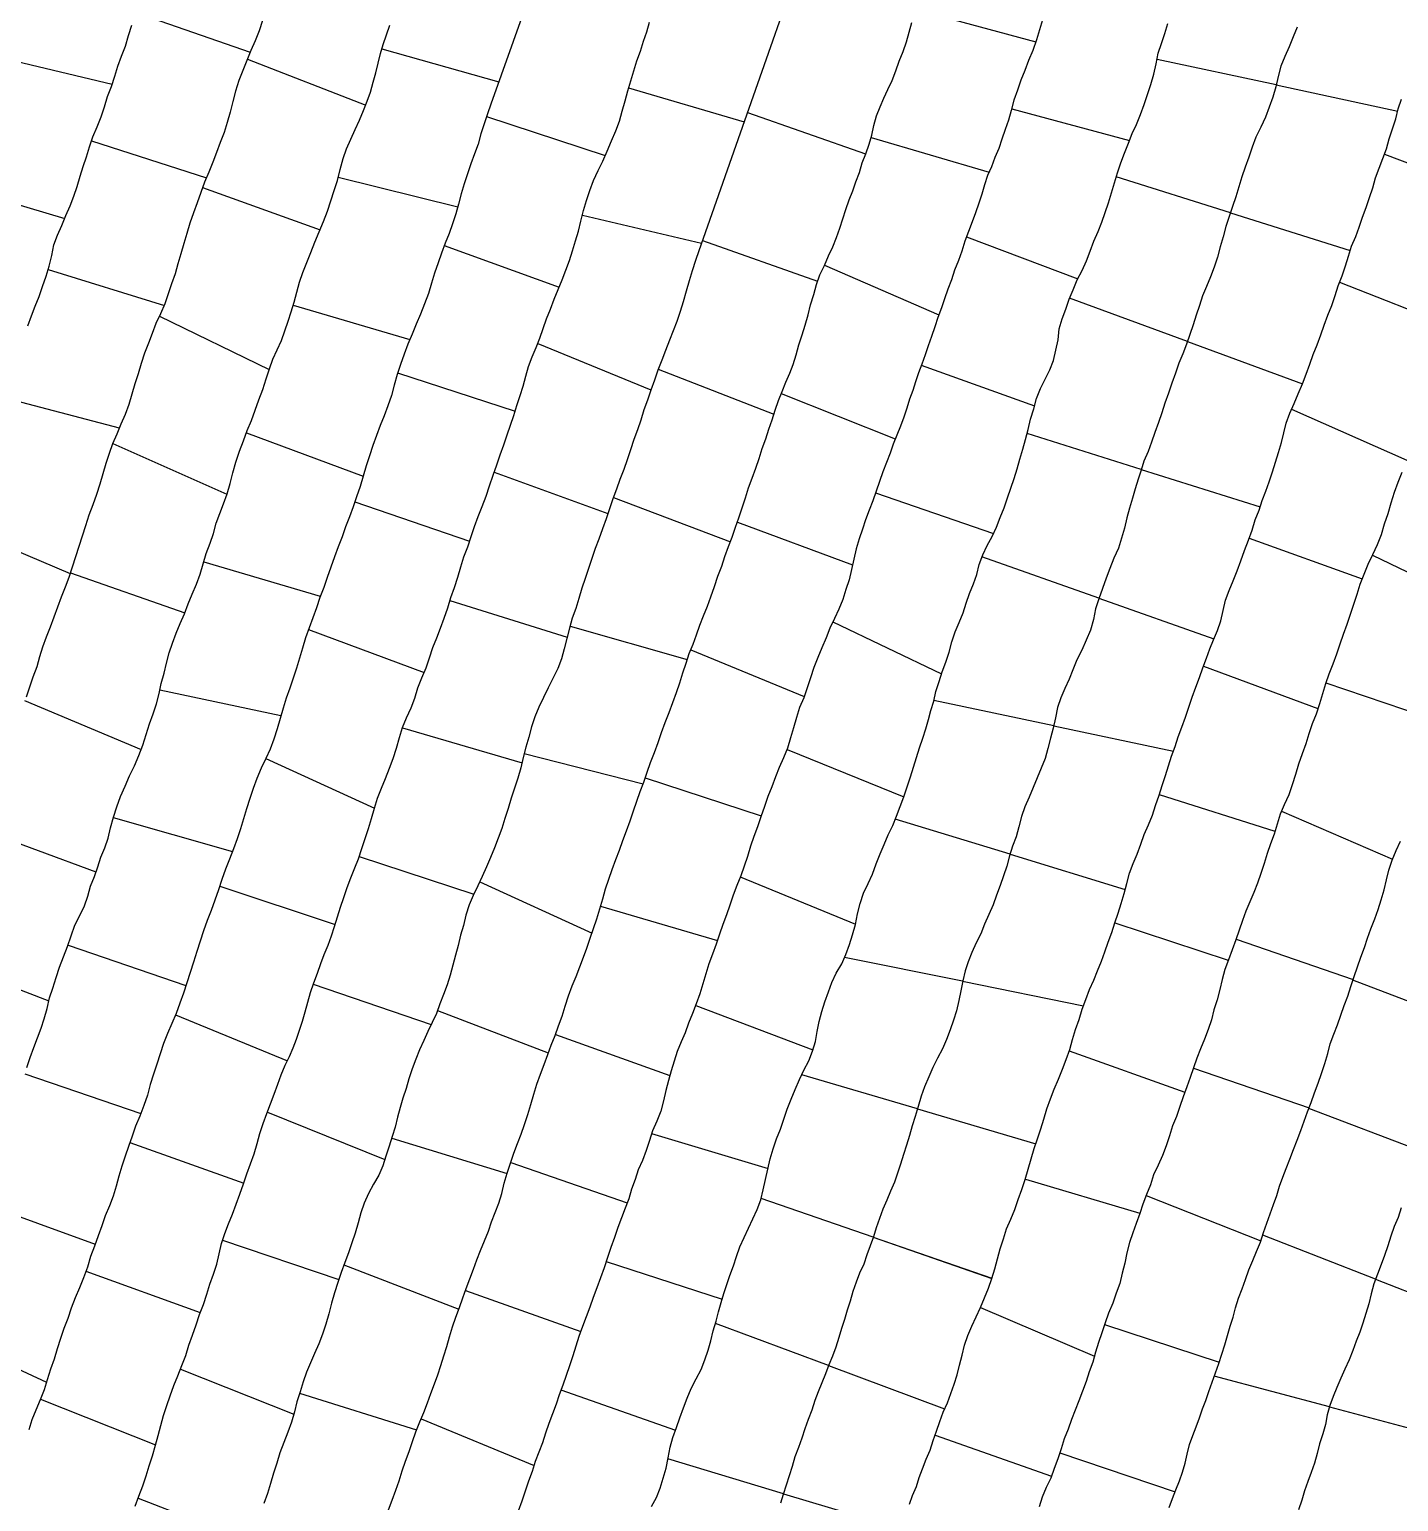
# Model space of a CAD drawing. Extents: x 703186 to 703989, y 1560402 to 1561368.
# Drawn here: x 703762.5 to 703812.8, y 1560581.8 to 1560635.9 of the extents above; entities that cross this region are included whole.
import ezdxf

# ---------------------------------------------------------------- set-up
doc = ezdxf.new("R2010")
doc.units = 0
doc.layers.add('10124_2002_REAL', color=30, linetype='Continuous')
doc.layers.add('AGROCAD PLL', color=7, linetype='Continuous')

msp = doc.modelspace()

# ---------------------------------------------------------------- linework, layer by layer
at = {"layer": '10124_2002_REAL'}
for points in [[(703805.9716, 1560681.5159), (703787.0927, 1560627.7923), (703786.9734, 1560627.4268), (703786.8523, 1560627.0486), (703786.7389, 1560626.6846), (703786.6307, 1560626.3002), (703786.5143, 1560625.9162), (703786.4005, 1560625.5605), (703786.2796, 1560625.1921), (703786.1458, 1560624.8472), (703786.0092, 1560624.4953), (703785.8662, 1560624.1194), (703785.7267, 1560623.7637), (703785.5844, 1560623.3996), (703785.4663, 1560623.0271), (703785.3268, 1560622.6589), (703785.1989, 1560622.2994), (703785.0754, 1560621.9351), (703784.9647, 1560621.561), (703784.8374, 1560621.1999), (703784.6973, 1560620.8403), (703784.5752, 1560620.4646), (703784.4571, 1560620.0996), (703784.3274, 1560619.7381), (703784.1901, 1560619.3727), (703784.065, 1560619.0162), (703783.93, 1560618.6618), (703783.8019, 1560618.2937), (703783.6794, 1560617.9289), (703783.5495, 1560617.554), (703783.4172, 1560617.186), (703783.2793, 1560616.8306), (703783.1502, 1560616.4704), (703783.0347, 1560616.1022), (703782.9095, 1560615.7354), (703782.7911, 1560615.3738), (703782.6796, 1560614.9971), (703782.5654, 1560614.633), (703782.4373, 1560614.2757), (703782.3318, 1560613.9039), (703782.2388, 1560613.5252), (703782.1347, 1560613.1476), (703782.042, 1560612.7732), (703781.9014, 1560612.4181), (703781.7244, 1560612.0602), (703781.5442, 1560611.711), (703781.3805, 1560611.361), (703781.2069, 1560611.0055), (703781.0578, 1560610.6456), (703780.9361, 1560610.2721), (703780.8359, 1560609.9022), (703780.7303, 1560609.5266), (703780.6334, 1560609.1443), (703780.5409, 1560608.7655), (703780.4388, 1560608.3886), (703780.308, 1560608.0194), (703780.1875, 1560607.6505), (703780.0754, 1560607.2762), (703779.9571, 1560606.91), (703779.8469, 1560606.5345), (703779.7143, 1560606.179), (703779.5723, 1560605.8288), (703779.431, 1560605.4724), (703779.281, 1560605.1229), (703779.1231, 1560604.7725), (703778.9625, 1560604.4212), (703778.7904, 1560604.0751), (703778.6375, 1560603.724), (703778.5244, 1560603.3525), (703778.4315, 1560602.974), (703778.319, 1560602.6064), (703778.2347, 1560602.2384), (703778.1374, 1560601.8746), (703778.0441, 1560601.5071), (703777.9464, 1560601.1432), (703777.8377, 1560600.7856), (703777.6972, 1560600.435), (703777.5665, 1560600.0832), (703777.434, 1560599.7362), (703777.2847, 1560599.3979), (703777.1245, 1560599.0674), (703776.9706, 1560598.734), (703776.8189, 1560598.3911), (703776.6769, 1560598.0498), (703776.5446, 1560597.6927), (703776.4266, 1560597.3285), (703776.3191, 1560596.9731), (703776.2047, 1560596.6132), (703776.1024, 1560596.2695), (703776.0061, 1560595.9182), (703775.9153, 1560595.5549), (703775.8083, 1560595.2038), (703775.6996, 1560594.8469), (703775.5814, 1560594.4805), (703775.4595, 1560594.13), (703775.3173, 1560593.7874), (703775.1231, 1560593.4573), (703774.9411, 1560593.107), (703774.7749, 1560592.7543), (703774.6577, 1560592.3925), (703774.5537, 1560592.0254), (703774.4471, 1560591.6559), (703774.33, 1560591.2898), (703774.206, 1560590.9266), (703774.0676, 1560590.5705), (703773.9277, 1560590.2069), (703773.808, 1560589.8345), (703773.6865, 1560589.4592), (703773.5773, 1560589.0704), (703773.4766, 1560588.6809), (703773.3635, 1560588.3054), (703773.2404, 1560587.9383), (703773.1045, 1560587.5734), (703772.9482, 1560587.2258), (703772.7989, 1560586.884), (703772.6563, 1560586.5405), (703772.5299, 1560586.1793), (703772.418, 1560585.8174), (703772.303, 1560585.4487), (703772.2144, 1560585.0728), (703772.1062, 1560584.6933), (703771.972, 1560584.3291), (703771.8262, 1560583.9506), (703771.681, 1560583.5689), (703771.5644, 1560583.1915), (703771.4372, 1560582.82), (703771.3365, 1560582.4369), (703771.2188, 1560582.0717), (703771.0812, 1560581.7059)], [(703788.2951, 1560658.0346), (703779.4417, 1560633.1882), (703779.3143, 1560632.8263), (703779.1933, 1560632.4581), (703779.0716, 1560632.0885), (703778.9672, 1560631.7128), (703778.8342, 1560631.357), (703778.702, 1560630.9858), (703778.5772, 1560630.6234), (703778.4527, 1560630.2554), (703778.3432, 1560629.8798), (703778.251, 1560629.5089), (703778.1488, 1560629.1451), (703778.0308, 1560628.7802), (703777.9021, 1560628.4202), (703777.7557, 1560628.063), (703777.626, 1560627.7058), (703777.5006, 1560627.3393), (703777.3682, 1560626.9704), (703777.2545, 1560626.6007), (703777.147, 1560626.2176), (703777.0027, 1560625.8396), (703776.8455, 1560625.4619), (703776.697, 1560625.0862), (703776.5402, 1560624.7219), (703776.3821, 1560624.3537), (703776.2458, 1560623.9803), (703776.1109, 1560623.6112), (703775.988, 1560623.2317), (703775.8867, 1560622.8417), (703775.7848, 1560622.4606), (703775.6537, 1560622.0856), (703775.5147, 1560621.7156), (703775.3699, 1560621.3619), (703775.2279, 1560620.9959), (703775.1016, 1560620.6231), (703774.98, 1560620.2511), (703774.8552, 1560619.8742), (703774.737, 1560619.4996), (703774.6281, 1560619.1135), (703774.4998, 1560618.7401), (703774.3733, 1560618.3704), (703774.2367, 1560617.9976), (703774.0941, 1560617.6375), (703773.964, 1560617.2693), (703773.8164, 1560616.899), (703773.6857, 1560616.5253), (703773.5492, 1560616.1485), (703773.4181, 1560615.7716), (703773.2889, 1560615.4), (703773.1434, 1560615.0319), (703773.0204, 1560614.6569), (703772.8932, 1560614.2858), (703772.7567, 1560613.9193), (703772.6201, 1560613.5505), (703772.5111, 1560613.1754), (703772.397, 1560612.7966), (703772.2828, 1560612.4288), (703772.1602, 1560612.0665), (703772.0413, 1560611.7003), (703771.9135, 1560611.3353), (703771.7953, 1560610.9592), (703771.6833, 1560610.5779), (703771.573, 1560610.1968), (703771.4602, 1560609.8247), (703771.3173, 1560609.4596), (703771.1571, 1560609.1078), (703770.9886, 1560608.7515), (703770.8333, 1560608.3809), (703770.6889, 1560608.0085), (703770.5713, 1560607.6339), (703770.4501, 1560607.2599), (703770.3358, 1560606.893), (703770.2281, 1560606.52), (703770.0996, 1560606.1567), (703769.9729, 1560605.7865), (703769.8214, 1560605.4143), (703769.6736, 1560605.0402), (703769.5446, 1560604.6583), (703769.4182, 1560604.2762), (703769.2786, 1560603.8982), (703769.1449, 1560603.5209), (703769.0055, 1560603.1465), (703768.8713, 1560602.7715), (703768.7459, 1560602.3956), (703768.6196, 1560602.0175), (703768.4928, 1560601.6245), (703768.3733, 1560601.2406), (703768.2518, 1560600.8599), (703768.1249, 1560600.4811), (703767.9956, 1560600.1085), (703767.8568, 1560599.736), (703767.706, 1560599.3688), (703767.5476, 1560598.9972), (703767.4, 1560598.6217), (703767.2737, 1560598.2522), (703767.1547, 1560597.8643), (703767.0242, 1560597.4992), (703766.9101, 1560597.1183), (703766.8003, 1560596.7279), (703766.6746, 1560596.3449), (703766.5251, 1560595.9591), (703766.3692, 1560595.5848), (703766.2364, 1560595.2159), (703766.1027, 1560594.8408), (703765.9817, 1560594.4804), (703765.8577, 1560594.1087), (703765.7529, 1560593.7449), (703765.6494, 1560593.3803), (703765.5384, 1560593.0119), (703765.4031, 1560592.6548), (703765.251, 1560592.2911), (703765.1203, 1560591.9248), (703764.995, 1560591.5569), (703764.8586, 1560591.1714), (703764.7122, 1560590.7873), (703764.5946, 1560590.4027), (703764.4532, 1560590.0092), (703764.3017, 1560589.6385), (703764.1459, 1560589.2659), (703764.0026, 1560588.885), (703763.8747, 1560588.51), (703763.7275, 1560588.1432), (703763.599, 1560587.7734), (703763.4853, 1560587.4002), (703763.3714, 1560587.0174), (703763.2358, 1560586.6419), (703763.116, 1560586.2596), (703763.0052, 1560585.8834), (703762.8598, 1560585.5159), (703762.6992, 1560585.1428), (703762.5528, 1560584.7872), (703762.4393, 1560584.4106)], [(703771.0314, 1560636.2564), (703770.9161, 1560635.8775), (703770.768, 1560635.5105), (703770.6021, 1560635.1505), (703770.4602, 1560634.7834), (703770.3171, 1560634.4172), (703770.1629, 1560634.0493), (703770.0499, 1560633.6612), (703769.9433, 1560633.2752), (703769.8419, 1560632.8902), (703769.7431, 1560632.5076), (703769.628, 1560632.1385), (703769.4809, 1560631.7707), (703769.3502, 1560631.4101), (703769.216, 1560631.0439), (703769.0663, 1560630.6753), (703768.9045, 1560630.3139), (703768.7684, 1560629.9381), (703768.6338, 1560629.5558), (703768.4942, 1560629.1837), (703768.3579, 1560628.8071), (703768.2479, 1560628.4274), (703768.1378, 1560628.055), (703768.0355, 1560627.6821), (703767.9274, 1560627.312), (703767.8221, 1560626.9357), (703767.6882, 1560626.5708), (703767.5614, 1560626.204), (703767.449, 1560625.8331), (703767.2899, 1560625.4718), (703767.1165, 1560625.1143), (703766.9831, 1560624.7428), (703766.8403, 1560624.3864), (703766.6989, 1560624.0195), (703766.5725, 1560623.6426), (703766.4609, 1560623.2644), (703766.3381, 1560622.8889), (703766.2328, 1560622.5114), (703766.1176, 1560622.1343), (703765.9833, 1560621.7691), (703765.8239, 1560621.4095), (703765.6812, 1560621.0454), (703765.5233, 1560620.6893), (703765.3928, 1560620.3312), (703765.2717, 1560619.9576), (703765.1652, 1560619.579), (703765.0529, 1560619.2045), (703764.9265, 1560618.8233), (703764.789, 1560618.437), (703764.6518, 1560618.0599), (703764.5294, 1560617.6714), (703764.4032, 1560617.2947), (703764.2747, 1560616.9163), (703764.1563, 1560616.5352), (703764.0383, 1560616.1527), (703763.9065, 1560615.7756), (703763.7777, 1560615.419), (703763.6281, 1560615.0479), (703763.4983, 1560614.6792), (703763.3536, 1560614.3101), (703763.2184, 1560613.9428), (703763.0768, 1560613.5799), (703762.9378, 1560613.211), (703762.832, 1560612.8527), (703762.7282, 1560612.4806), (703762.5867, 1560612.1042), (703762.4621, 1560611.7386), (703762.337, 1560611.3658)], [(703762.3652, 1560597.7405), (703762.4889, 1560598.1175), (703762.6195, 1560598.4776), (703762.7619, 1560598.8325), (703762.8915, 1560599.1926), (703763.0044, 1560599.5385), (703763.1158, 1560599.9164), (703763.205, 1560600.3057), (703763.3274, 1560600.6688), (703763.4423, 1560601.0529), (703763.5706, 1560601.4296), (703763.7121, 1560601.8176), (703763.8664, 1560602.1993), (703763.9994, 1560602.5873), (703764.1326, 1560602.9752), (703764.3157, 1560603.337), (703764.4898, 1560603.6893), (703764.6109, 1560604.0487), (703764.7107, 1560604.416), (703764.8497, 1560604.7755), (703764.9775, 1560605.1311), (703765.0904, 1560605.486), (703765.2298, 1560605.8278), (703765.3533, 1560606.184), (703765.4397, 1560606.5667), (703765.5511, 1560606.9573), (703765.6743, 1560607.3377), (703765.8099, 1560607.7151), (703765.979, 1560608.0949), (703766.1427, 1560608.4685), (703766.3215, 1560608.8431), (703766.4837, 1560609.2225), (703766.6361, 1560609.6034), (703766.7609, 1560609.9936), (703766.8816, 1560610.3841), (703767.0101, 1560610.758), (703767.1315, 1560611.1235), (703767.231, 1560611.4969), (703767.3104, 1560611.8752), (703767.4212, 1560612.2449), (703767.5098, 1560612.6215), (703767.6064, 1560612.9934), (703767.7246, 1560613.3582), (703767.8635, 1560613.7191), (703768.0071, 1560614.0793), (703768.1688, 1560614.4316), (703768.3051, 1560614.797), (703768.4551, 1560615.1627), (703768.6075, 1560615.5267), (703768.7399, 1560615.8977), (703768.8578, 1560616.2779), (703768.9705, 1560616.6576), (703769.1076, 1560617.028), (703769.2308, 1560617.3913), (703769.3335, 1560617.7662), (703769.4658, 1560618.1191), (703769.5968, 1560618.4743), (703769.7338, 1560618.849), (703769.8498, 1560619.2329), (703769.9513, 1560619.6258), (703770.0585, 1560620.0163), (703770.194, 1560620.4115), (703770.3343, 1560620.7952), (703770.4753, 1560621.173), (703770.6305, 1560621.5512), (703770.7701, 1560621.9222), (703770.906, 1560622.3066), (703771.0489, 1560622.6861), (703771.1741, 1560623.0728), (703771.2925, 1560623.4453), (703771.422, 1560623.8002), (703771.5823, 1560624.1474), (703771.7338, 1560624.4929), (703771.8619, 1560624.8413), (703771.9806, 1560625.1937), (703772.0968, 1560625.5389), (703772.2036, 1560625.9037), (703772.2969, 1560626.2622), (703772.4028, 1560626.6343), (703772.5241, 1560626.99), (703772.6655, 1560627.3529), (703772.8109, 1560627.7294), (703772.9601, 1560628.1093), (703773.1271, 1560628.4876), (703773.2858, 1560628.8683), (703773.4308, 1560629.2469), (703773.5491, 1560629.6252), (703773.6746, 1560630.0022), (703773.7919, 1560630.3758), (703773.8916, 1560630.7786), (703774.0107, 1560631.1828), (703774.1305, 1560631.5338), (703774.284, 1560631.8938), (703774.4478, 1560632.2526), (703774.6067, 1560632.5934), (703774.7581, 1560632.9432), (703774.8907, 1560633.2876), (703775.0123, 1560633.628), (703775.107, 1560633.9917), (703775.204, 1560634.3404), (703775.2902, 1560634.6954), (703775.3794, 1560635.04), (703775.4758, 1560635.3808), (703775.6019, 1560635.7309), (703775.7177, 1560636.0909)], [(703762.4053, 1560625.0227), (703762.5364, 1560625.3897), (703762.6742, 1560625.7515), (703762.8177, 1560626.1081), (703762.942, 1560626.4718), (703763.0774, 1560626.8489), (703763.192, 1560627.2205), (703763.2809, 1560627.6115), (703763.3621, 1560628.0077), (703763.4982, 1560628.3596), (703763.6527, 1560628.7242), (703763.8032, 1560629.0813), (703763.9607, 1560629.4365), (703764.0981, 1560629.7925), (703764.2138, 1560630.1506), (703764.3229, 1560630.5296), (703764.4379, 1560630.8881), (703764.5652, 1560631.2466), (703764.676, 1560631.6113), (703764.7952, 1560631.9814), (703764.9574, 1560632.3466), (703765.0987, 1560632.7109), (703765.2267, 1560633.0802), (703765.3368, 1560633.4634), (703765.4782, 1560633.8332), (703765.604, 1560634.2118), (703765.7196, 1560634.5784), (703765.8551, 1560634.9481), (703765.9969, 1560635.3197), (703766.1123, 1560635.7083), (703766.2257, 1560636.0849)], [(703766.348, 1560581.605), (703766.4924, 1560581.9791), (703766.64, 1560582.3513), (703766.7554, 1560582.7224), (703766.8691, 1560583.0945), (703766.9911, 1560583.4539), (703767.0955, 1560583.8463), (703767.193, 1560584.2098), (703767.2918, 1560584.5755), (703767.3942, 1560584.9469), (703767.5114, 1560585.3074), (703767.6401, 1560585.671), (703767.7755, 1560586.0409), (703767.925, 1560586.4056), (703768.0735, 1560586.7797), (703768.2112, 1560587.1508), (703768.3283, 1560587.5247), (703768.4661, 1560587.9008), (703768.5959, 1560588.2726), (703768.7167, 1560588.653), (703768.8616, 1560589.0255), (703768.9832, 1560589.4001), (703769.0984, 1560589.7706), (703769.233, 1560590.1358), (703769.3556, 1560590.511), (703769.4429, 1560590.8872), (703769.5244, 1560591.275), (703769.648, 1560591.6405), (703769.7817, 1560591.9983), (703769.9287, 1560592.3542), (703770.0731, 1560592.7118), (703770.2075, 1560593.0795), (703770.3365, 1560593.4588), (703770.4634, 1560593.8313), (703770.5989, 1560594.1959), (703770.7251, 1560594.5718), (703770.8392, 1560594.9476), (703770.9411, 1560595.3223), (703771.0641, 1560595.6901), (703771.1952, 1560596.0513), (703771.3373, 1560596.4027), (703771.4688, 1560596.768), (703771.6012, 1560597.1264), (703771.7285, 1560597.4799), (703771.8729, 1560597.8271), (703772.0324, 1560598.1511), (703772.1707, 1560598.4727), (703772.2914, 1560598.7849), (703772.4014, 1560599.112), (703772.5045, 1560599.4452), (703772.6085, 1560599.7865), (703772.7015, 1560600.1426), (703772.8019, 1560600.504), (703772.9225, 1560600.8581), (703773.0626, 1560601.2129), (703773.1857, 1560601.5649), (703773.3059, 1560601.9063), (703773.4497, 1560602.246), (703773.5751, 1560602.5837), (703773.6885, 1560602.9281), (703773.7957, 1560603.2838), (703773.9062, 1560603.6462), (703774.0321, 1560604.0042), (703774.153, 1560604.3678), (703774.2847, 1560604.7256), (703774.4344, 1560605.0858), (703774.5689, 1560605.4258), (703774.6918, 1560605.7993), (703774.8139, 1560606.1675), (703774.9321, 1560606.535), (703775.0463, 1560606.9068), (703775.1535, 1560607.2799), (703775.2685, 1560607.6527), (703775.4195, 1560608.0148), (703775.5603, 1560608.3814), (703775.706, 1560608.7515), (703775.8406, 1560609.117), (703775.9658, 1560609.4944), (703776.079, 1560609.8803), (703776.1878, 1560610.2522), (703776.3359, 1560610.6118), (703776.5069, 1560610.9726), (703776.6402, 1560611.332), (703776.7575, 1560611.7137), (703776.8981, 1560612.085), (703777.0582, 1560612.4507), (703777.1814, 1560612.8201), (703777.3069, 1560613.1897), (703777.448, 1560613.5523), (703777.5864, 1560613.9111), (703777.7207, 1560614.2751), (703777.8512, 1560614.6517), (703777.9688, 1560615.0286), (703778.1012, 1560615.4047), (703778.2227, 1560615.7805), (703778.3383, 1560616.157), (703778.4417, 1560616.5361), (703778.5907, 1560616.9017), (703778.7176, 1560617.2756), (703778.8429, 1560617.6434), (703778.9729, 1560618.0134), (703779.1246, 1560618.3829), (703779.2691, 1560618.7642), (703779.3952, 1560619.1475), (703779.5258, 1560619.5368), (703779.6623, 1560619.911), (703779.7857, 1560620.2814), (703779.9139, 1560620.6547), (703780.0447, 1560621.0152), (703780.1663, 1560621.3746), (703780.2857, 1560621.7321), (703780.3982, 1560622.1005), (703780.5177, 1560622.4595), (703780.625, 1560622.8125), (703780.7289, 1560623.1754), (703780.8311, 1560623.5354), (703780.9552, 1560623.8862), (703781.1024, 1560624.2265), (703781.2469, 1560624.5783), (703781.3673, 1560624.9311), (703781.4917, 1560625.2905), (703781.6343, 1560625.646), (703781.7707, 1560626.0069), (703781.92, 1560626.3655), (703782.0671, 1560626.7223), (703782.201, 1560627.0738), (703782.3283, 1560627.4258), (703782.439, 1560627.7852), (703782.5506, 1560628.1504), (703782.6604, 1560628.5079), (703782.7565, 1560628.8798), (703782.8481, 1560629.2685), (703782.9632, 1560629.6442), (703783.0822, 1560630.0123), (703783.2228, 1560630.376), (703783.3837, 1560630.7374), (703783.5558, 1560631.0892), (703783.7215, 1560631.4576), (703783.875, 1560631.8273), (703784.0367, 1560632.1951), (703784.177, 1560632.5562), (703784.2779, 1560632.9283), (703784.3774, 1560633.3019), (703784.4751, 1560633.6689), (703784.5861, 1560634.0449), (703784.6955, 1560634.4077), (703784.8095, 1560634.7728), (703784.9419, 1560635.1306), (703785.0586, 1560635.4937), (703785.1744, 1560635.8419), (703785.2779, 1560636.1957)], [(703775.6708, 1560581.4703), (703775.8097, 1560581.8275), (703775.9497, 1560582.1908), (703776.0611, 1560582.5443), (703776.1762, 1560582.9056), (703776.3037, 1560583.259), (703776.4343, 1560583.6129), (703776.5552, 1560583.9899), (703776.6821, 1560584.3466), (703776.8238, 1560584.7036), (703776.9697, 1560585.0582), (703777.1052, 1560585.4079), (703777.2336, 1560585.7512), (703777.3678, 1560586.106), (703777.4866, 1560586.4377), (703777.5965, 1560586.781), (703777.7042, 1560587.1342), (703777.8155, 1560587.4853), (703777.9221, 1560587.8377), (703778.0301, 1560588.1994), (703778.1531, 1560588.5602), (703778.2875, 1560588.9187), (703778.4073, 1560589.2664), (703778.5328, 1560589.62), (703778.6646, 1560589.9745), (703778.7955, 1560590.3197), (703778.9292, 1560590.6696), (703779.0629, 1560591.0174), (703779.2051, 1560591.3713), (703779.3505, 1560591.7216), (703779.4695, 1560592.0643), (703779.5959, 1560592.4095), (703779.732, 1560592.7521), (703779.8429, 1560593.1108), (703779.9303, 1560593.4844), (703780.0462, 1560593.8629), (703780.1624, 1560594.2291), (703780.2874, 1560594.5896), (703780.4245, 1560594.9425), (703780.5606, 1560595.2939), (703780.6779, 1560595.6486), (703780.806, 1560596.0103), (703780.908, 1560596.3855), (703781.0169, 1560596.7616), (703781.1373, 1560597.1325), (703781.2669, 1560597.4963), (703781.4021, 1560597.8597), (703781.5311, 1560598.2219), (703781.6633, 1560598.5686), (703781.808, 1560598.9214), (703781.9353, 1560599.2735), (703782.0638, 1560599.6313), (703782.1791, 1560600.0049), (703782.2934, 1560600.3801), (703782.4303, 1560600.7438), (703782.5768, 1560601.0975), (703782.7114, 1560601.4505), (703782.8466, 1560601.8011), (703782.9742, 1560602.1403), (703783.0952, 1560602.5008), (703783.2221, 1560602.8598), (703783.3392, 1560603.2185), (703783.4472, 1560603.5827), (703783.5558, 1560603.9504), (703783.6615, 1560604.3179), (703783.7856, 1560604.6775), (703783.9058, 1560605.0339), (703784.036, 1560605.3927), (703784.1685, 1560605.7414), (703784.302, 1560606.098), (703784.4321, 1560606.4566), (703784.5623, 1560606.8193), (703784.6921, 1560607.1863), (703784.8104, 1560607.546), (703784.935, 1560607.8968), (703785.0691, 1560608.2465), (703785.188, 1560608.6106), (703785.3133, 1560608.9652), (703785.4584, 1560609.3367), (703785.594, 1560609.7033), (703785.7221, 1560610.0671), (703785.8564, 1560610.44), (703785.9979, 1560610.8021), (703786.1381, 1560611.1713), (703786.2685, 1560611.5412), (703786.392, 1560611.8953), (703786.5078, 1560612.2573), (703786.6235, 1560612.6141), (703786.7359, 1560612.9739), (703786.8787, 1560613.3195), (703787.0125, 1560613.6658), (703787.1314, 1560614.0144), (703787.2688, 1560614.362), (703787.4081, 1560614.7093), (703787.5374, 1560615.063), (703787.6637, 1560615.438), (703787.794, 1560615.8131), (703787.9339, 1560616.1867), (703788.0548, 1560616.5474), (703788.1852, 1560616.9065), (703788.3225, 1560617.256), (703788.4422, 1560617.6219), (703788.5707, 1560617.9693), (703788.6935, 1560618.332), (703788.8128, 1560618.6998), (703788.9263, 1560619.064), (703789.0508, 1560619.4299), (703789.1888, 1560619.7914), (703789.3148, 1560620.1519), (703789.4229, 1560620.5142), (703789.5554, 1560620.8688), (703789.6727, 1560621.2244), (703789.7941, 1560621.5711), (703789.9023, 1560621.9249), (703790.0262, 1560622.2781), (703790.1605, 1560622.6155), (703790.2997, 1560622.9549), (703790.446, 1560623.2916), (703790.5638, 1560623.6079), (703790.6789, 1560623.9571), (703790.776, 1560624.3323), (703790.8897, 1560624.6926), (703791.0014, 1560625.0576), (703791.1101, 1560625.4277), (703791.1996, 1560625.7976), (703791.3198, 1560626.1764), (703791.4171, 1560626.5513), (703791.5478, 1560626.9072), (703791.7142, 1560627.2487), (703791.8662, 1560627.5977), (703792.0231, 1560627.9381), (703792.1598, 1560628.283), (703792.2855, 1560628.6242), (703792.3901, 1560628.9673), (703792.5009, 1560629.3096), (703792.6244, 1560629.6587), (703792.7559, 1560629.989), (703792.8748, 1560630.3265), (703793.0007, 1560630.6724), (703793.1085, 1560631.0209), (703793.2327, 1560631.3609), (703793.3549, 1560631.7089), (703793.4543, 1560632.0463), (703793.5339, 1560632.3961), (703793.634, 1560632.7552), (703793.7618, 1560633.0859), (703793.9031, 1560633.4047), (703794.0529, 1560633.7163), (703794.2017, 1560634.0524), (703794.337, 1560634.4054), (703794.466, 1560634.7667), (703794.6104, 1560635.118), (703794.7303, 1560635.477), (703794.8275, 1560635.8313), (703794.9293, 1560636.1892)], [(703799.7422, 1560636.2815), (703799.6336, 1560635.9167), (703799.5142, 1560635.5436), (703799.3825, 1560635.1577), (703799.2284, 1560634.7907), (703799.0936, 1560634.426), (703798.9446, 1560634.0616), (703798.8134, 1560633.6972), (703798.6902, 1560633.3291), (703798.5893, 1560632.9538), (703798.4839, 1560632.5956), (703798.3671, 1560632.2483), (703798.2379, 1560631.8977), (703798.1294, 1560631.5549), (703797.991, 1560631.2191), (703797.8611, 1560630.8804), (703797.7186, 1560630.5526), (703797.6035, 1560630.215), (703797.5039, 1560629.8721), (703797.3941, 1560629.5356), (703797.2756, 1560629.1885), (703797.1472, 1560628.8486), (703797.0176, 1560628.5015), (703796.8827, 1560628.1418), (703796.7725, 1560627.7756), (703796.6423, 1560627.4289), (703796.4998, 1560627.0814), (703796.3865, 1560626.717), (703796.2585, 1560626.3756), (703796.136, 1560626.0265), (703796.0217, 1560625.6858), (703795.891, 1560625.34), (703795.7812, 1560624.9944), (703795.6573, 1560624.6388), (703795.5361, 1560624.2923), (703795.4192, 1560623.9557), (703795.2932, 1560623.6224), (703795.1764, 1560623.2994), (703795.0685, 1560622.9676), (703794.9637, 1560622.6492), (703794.8503, 1560622.3272), (703794.7429, 1560621.9935), (703794.6327, 1560621.674), (703794.5081, 1560621.3419), (703794.3743, 1560621.0116), (703794.2493, 1560620.6785), (703794.1327, 1560620.3416), (703794.0038, 1560620.0038), (703793.8684, 1560619.6602), (703793.7372, 1560619.3065), (703793.6131, 1560618.9467), (703793.49, 1560618.5894), (703793.3586, 1560618.2421), (703793.2273, 1560617.8972), (703793.1153, 1560617.5437), (703792.9922, 1560617.1902), (703792.8848, 1560616.8222), (703792.7918, 1560616.4453), (703792.7067, 1560616.0679), (703792.6191, 1560615.6887), (703792.502, 1560615.3294), (703792.3904, 1560614.9646), (703792.2487, 1560614.6099), (703792.087, 1560614.2616), (703791.9155, 1560613.9044), (703791.7751, 1560613.5465), (703791.6204, 1560613.1881), (703791.4741, 1560612.8211), (703791.3288, 1560612.4577), (703791.1978, 1560612.0805), (703791.0796, 1560611.7109), (703790.9538, 1560611.345), (703790.8009, 1560610.9915), (703790.693, 1560610.6182), (703790.5746, 1560610.2422), (703790.4672, 1560609.8679), (703790.3585, 1560609.4899), (703790.2133, 1560609.1301), (703790.0513, 1560608.7812), (703789.918, 1560608.4341), (703789.7816, 1560608.0746), (703789.6371, 1560607.7121), (703789.5083, 1560607.3425), (703789.3795, 1560606.9665), (703789.2498, 1560606.5994), (703789.1115, 1560606.2464), (703788.9917, 1560605.8847), (703788.8877, 1560605.5097), (703788.7667, 1560605.1496), (703788.6326, 1560604.7991), (703788.4869, 1560604.4441), (703788.3542, 1560604.0827), (703788.2399, 1560603.7215), (703788.1129, 1560603.3585), (703787.9777, 1560603.005), (703787.8546, 1560602.6476), (703787.7347, 1560602.2838), (703787.6019, 1560601.9177), (703787.467, 1560601.557), (703787.3477, 1560601.1941), (703787.2354, 1560600.8279), (703787.1252, 1560600.4535), (703786.9971, 1560600.0825), (703786.8642, 1560599.7328), (703786.7179, 1560599.3793), (703786.5913, 1560599.0203), (703786.443, 1560598.6835), (703786.2975, 1560598.3352), (703786.1803, 1560597.9784), (703786.0761, 1560597.6239), (703785.9779, 1560597.2657), (703785.8784, 1560596.8944), (703785.7982, 1560596.5123), (703785.6951, 1560596.1383), (703785.5422, 1560595.7721), (703785.3892, 1560595.419), (703785.2801, 1560595.0537), (703785.1522, 1560594.6899), (703785.0165, 1560594.3246), (703784.8632, 1560593.986), (703784.7455, 1560593.6272), (703784.6185, 1560593.2666), (703784.5117, 1560592.9179), (703784.383, 1560592.5648), (703784.2451, 1560592.2124), (703784.115, 1560591.8571), (703783.9845, 1560591.4959), (703783.8532, 1560591.1273), (703783.7291, 1560590.7518), (703783.6076, 1560590.3766), (703783.4789, 1560590.0041), (703783.3445, 1560589.6395), (703783.2088, 1560589.2834), (703783.0765, 1560588.9287), (703782.9483, 1560588.5742), (703782.8098, 1560588.2199), (703782.6824, 1560587.8542), (703782.5629, 1560587.4897), (703782.4537, 1560587.1319), (703782.3346, 1560586.7685), (703782.2171, 1560586.4133), (703782.0828, 1560586.064), (703781.9577, 1560585.7084), (703781.8394, 1560585.3591), (703781.709, 1560585.0074), (703781.5705, 1560584.6528), (703781.4545, 1560584.292), (703781.3383, 1560583.9358), (703781.2058, 1560583.5898), (703781.075, 1560583.2454), (703780.9556, 1560582.8883), (703780.8309, 1560582.5275), (703780.7065, 1560582.1571), (703780.5778, 1560581.7925), (703780.442, 1560581.4209)], [(703785.3524, 1560581.5976), (703785.5307, 1560581.9257), (703785.6751, 1560582.2721), (703785.7858, 1560582.6379), (703785.886, 1560583.0089), (703785.9671, 1560583.386), (703786.0418, 1560583.7743), (703786.1344, 1560584.1374), (703786.2706, 1560584.5032), (703786.3926, 1560584.8599), (703786.5263, 1560585.2197), (703786.6604, 1560585.5752), (703786.812, 1560585.9339), (703786.9935, 1560586.2873), (703787.1846, 1560586.6301), (703787.3144, 1560586.9853), (703787.4386, 1560587.3416), (703787.5345, 1560587.6942), (703787.6145, 1560588.0619), (703787.7324, 1560588.4111), (703787.8187, 1560588.7533), (703787.9184, 1560589.0957), (703788.0089, 1560589.4347), (703788.1224, 1560589.7625), (703788.2387, 1560590.0964), (703788.3631, 1560590.4518), (703788.4769, 1560590.7946), (703788.6075, 1560591.1419), (703788.7636, 1560591.4889), (703788.9243, 1560591.8322), (703789.0759, 1560592.172), (703789.2352, 1560592.5228), (703789.3703, 1560592.8808), (703789.459, 1560593.2452), (703789.5448, 1560593.6267), (703789.633, 1560594.0043), (703789.718, 1560594.3796), (703789.8228, 1560594.7505), (703789.9457, 1560595.1146), (703790.1021, 1560595.4749), (703790.2233, 1560595.8385), (703790.3458, 1560596.2132), (703790.4913, 1560596.5828), (703790.6333, 1560596.9377), (703790.7989, 1560597.2977), (703790.9552, 1560597.6481), (703791.1349, 1560597.9931), (703791.2809, 1560598.3498), (703791.3813, 1560598.7008), (703791.4488, 1560599.0653), (703791.5175, 1560599.4396), (703791.6211, 1560599.8013), (703791.729, 1560600.1555), (703791.8587, 1560600.5231), (703791.9889, 1560600.8704), (703792.1455, 1560601.217), (703792.35, 1560601.5588), (703792.4989, 1560601.9067), (703792.6329, 1560602.2678), (703792.7516, 1560602.6306), (703792.8529, 1560603.0044), (703792.9362, 1560603.3974), (703793.0318, 1560603.7829), (703793.1572, 1560604.1611), (703793.3267, 1560604.5125), (703793.4858, 1560604.8616), (703793.6198, 1560605.2352), (703793.7695, 1560605.5987), (703793.9082, 1560605.951), (703794.0628, 1560606.3008), (703794.2287, 1560606.6505), (703794.367, 1560606.9885), (703794.5, 1560607.344), (703794.6405, 1560607.7052), (703794.7607, 1560608.0687), (703794.8826, 1560608.4386), (703794.9944, 1560608.7971), (703795.1024, 1560609.1539), (703795.2168, 1560609.5044), (703795.3366, 1560609.8614), (703795.443, 1560610.1985), (703795.5412, 1560610.5414), (703795.629, 1560610.8827), (703795.7361, 1560611.2266), (703795.8145, 1560611.5776), (703795.9396, 1560611.9379), (703796.0528, 1560612.2993), (703796.1819, 1560612.6605), (703796.3061, 1560613.0241), (703796.4086, 1560613.3994), (703796.5262, 1560613.766), (703796.6757, 1560614.1157), (703796.8197, 1560614.472), (703796.925, 1560614.8236), (703797.0567, 1560615.1785), (703797.195, 1560615.5317), (703797.3184, 1560615.8763), (703797.4086, 1560616.2464), (703797.5404, 1560616.6005), (703797.7045, 1560616.9485), (703797.8874, 1560617.2831), (703798.0479, 1560617.6227), (703798.1807, 1560617.9772), (703798.3291, 1560618.3349), (703798.4509, 1560618.6982), (703798.5686, 1560619.0598), (703798.6937, 1560619.4119), (703798.8013, 1560619.7716), (703798.9076, 1560620.1238), (703799.0164, 1560620.4857), (703799.1163, 1560620.8467), (703799.2128, 1560621.2149), (703799.3018, 1560621.5932), (703799.4143, 1560621.9727), (703799.5211, 1560622.3518), (703799.6679, 1560622.7176), (703799.8359, 1560623.0643), (703800.0147, 1560623.4084), (703800.1478, 1560623.7578), (703800.2293, 1560624.1367), (703800.3201, 1560624.5164), (703800.3569, 1560624.9171), (703800.4573, 1560625.2876), (703800.5933, 1560625.642), (703800.7178, 1560626.0049), (703800.8725, 1560626.3517), (703801.0193, 1560626.7156), (703801.1934, 1560627.0674), (703801.3588, 1560627.4201), (703801.4942, 1560627.7777), (703801.6315, 1560628.146), (703801.7827, 1560628.4973), (703801.9233, 1560628.8457), (703802.0424, 1560629.2022), (703802.1642, 1560629.5524), (703802.2804, 1560629.9153), (703802.385, 1560630.2879), (703802.499, 1560630.6565), (703802.6182, 1560631.0182), (703802.7594, 1560631.3748), (703802.8992, 1560631.7453), (703803.0374, 1560632.0974), (703803.1959, 1560632.4397), (703803.3494, 1560632.8009), (703803.4787, 1560633.1662), (703803.6026, 1560633.5365), (703803.7278, 1560633.9106), (703803.8321, 1560634.2841), (703803.9211, 1560634.6665), (703803.9962, 1560635.0537), (703804.1159, 1560635.4117), (703804.2355, 1560635.7776), (703804.3514, 1560636.1472)], [(703809.1126, 1560636.0199), (703808.9595, 1560635.6609), (703808.8173, 1560635.2953), (703808.6586, 1560634.9338), (703808.5106, 1560634.585), (703808.4075, 1560634.2035), (703808.3242, 1560633.8152), (703808.21, 1560633.4336), (703808.0778, 1560633.0663), (703807.9391, 1560632.6988), (703807.778, 1560632.331), (703807.5894, 1560631.9694), (703807.4501, 1560631.6034), (703807.3314, 1560631.2359), (703807.1919, 1560630.8669), (703807.0705, 1560630.5079), (703806.961, 1560630.143), (703806.8497, 1560629.7791), (703806.7255, 1560629.4143), (703806.609, 1560629.0444), (703806.4893, 1560628.6818), (703806.3874, 1560628.306), (703806.2715, 1560627.9314), (703806.1774, 1560627.5551), (703806.0549, 1560627.1865), (703805.9162, 1560626.8286), (703805.7748, 1560626.4793), (703805.6319, 1560626.1314), (703805.5113, 1560625.7718), (703805.3944, 1560625.4189), (703805.2863, 1560625.0633), (703805.1652, 1560624.7096), (703805.0347, 1560624.3556), (703804.8982, 1560624.0033), (703804.7602, 1560623.6523), (703804.6313, 1560623.2838), (703804.4988, 1560622.9174), (703804.3695, 1560622.5505), (703804.2461, 1560622.1868), (703804.1284, 1560621.8289), (703804.0022, 1560621.4699), (703803.8727, 1560621.1072), (703803.7494, 1560620.7517), (703803.6252, 1560620.4042), (703803.4679, 1560620.0511), (703803.3635, 1560619.7192), (703803.2572, 1560619.3829), (703803.1481, 1560619.0328), (703803.046, 1560618.6857), (703802.9353, 1560618.3236), (703802.8464, 1560617.96), (703802.7522, 1560617.5892), (703802.6468, 1560617.2228), (703802.5399, 1560616.8525), (703802.3681, 1560616.4823), (703802.2142, 1560616.1048), (703802.0814, 1560615.7397), (703801.9409, 1560615.3678), (703801.8073, 1560614.9895), (703801.6888, 1560614.6163), (703801.6123, 1560614.2271), (703801.5074, 1560613.8325), (703801.3485, 1560613.4672), (703801.1828, 1560613.0992), (703800.9979, 1560612.7377), (703800.8574, 1560612.3781), (703800.7246, 1560612.0276), (703800.5618, 1560611.6895), (703800.4154, 1560611.3479), (703800.2934, 1560610.9841), (703800.2121, 1560610.6042), (703800.1318, 1560610.2263), (703800.0279, 1560609.8546), (703799.9369, 1560609.4766), (703799.8424, 1560609.1086), (703799.6942, 1560608.7566), (703799.5446, 1560608.4001), (703799.4003, 1560608.0471), (703799.25, 1560607.6942), (703799.0924, 1560607.339), (703798.9666, 1560606.9773), (703798.868, 1560606.6033), (703798.7645, 1560606.2317), (703798.6379, 1560605.8877), (703798.5276, 1560605.5258), (703798.4274, 1560605.1552), (703798.3072, 1560604.7958), (703798.1817, 1560604.4359), (703798.0492, 1560604.0802), (703797.925, 1560603.7248), (703797.7637, 1560603.3718), (703797.6104, 1560603.0159), (703797.4676, 1560602.6575), (703797.301, 1560602.3247), (703797.1411, 1560601.9789), (703797, 1560601.634), (703796.8944, 1560601.2966), (703796.8024, 1560600.9271), (703796.7298, 1560600.5676), (703796.6626, 1560600.2071), (703796.573, 1560599.8349), (703796.4609, 1560599.4805), (703796.3419, 1560599.1273), (703796.2024, 1560598.7683), (703796.0593, 1560598.426), (703795.8702, 1560598.0833), (703795.7074, 1560597.7385), (703795.5606, 1560597.3956), (703795.4, 1560597.0389), (703795.2721, 1560596.686), (703795.1674, 1560596.3133), (703795.0585, 1560595.9449), (703794.9447, 1560595.5967), (703794.8463, 1560595.2455), (703794.7359, 1560594.891), (703794.6275, 1560594.5382), (703794.5151, 1560594.1887), (703794.4062, 1560593.8592), (703794.2901, 1560593.5214), (703794.1501, 1560593.1916), (703794.0069, 1560592.8636), (703793.8637, 1560592.5304), (703793.741, 1560592.1913), (703793.6214, 1560591.8489), (703793.5162, 1560591.5142), (703793.4005, 1560591.1798), (703793.281, 1560590.8508), (703793.1596, 1560590.513), (703793.0099, 1560590.1727), (703792.8824, 1560589.8493), (703792.7652, 1560589.4992), (703792.6582, 1560589.1545), (703792.5538, 1560588.8183), (703792.4493, 1560588.4699), (703792.3467, 1560588.1394), (703792.2422, 1560587.8087), (703792.1401, 1560587.4625), (703792.0172, 1560587.1287), (703791.873, 1560586.8038), (703791.7529, 1560586.4808), (703791.6193, 1560586.1492), (703791.4897, 1560585.8152), (703791.3662, 1560585.4892), (703791.2466, 1560585.1438), (703791.1178, 1560584.7943), (703790.9946, 1560584.4503), (703790.8796, 1560584.1041), (703790.759, 1560583.7679), (703790.6285, 1560583.4215), (703790.5263, 1560583.0676), (703790.4231, 1560582.7222), (703790.3015, 1560582.3814), (703790.1988, 1560582.0397), (703790.0935, 1560581.716)], [(703794.8423, 1560581.6806), (703794.9554, 1560582.0056), (703795.097, 1560582.333), (703795.2019, 1560582.6585), (703795.3289, 1560582.9838), (703795.4637, 1560583.3302), (703795.6039, 1560583.6648), (703795.7167, 1560584.0183), (703795.8418, 1560584.3718), (703795.955, 1560584.7215), (703796.0797, 1560585.0675), (703796.2409, 1560585.4095), (703796.3648, 1560585.7488), (703796.4856, 1560586.0912), (703796.6006, 1560586.4333), (703796.6893, 1560586.7913), (703796.7802, 1560587.1576), (703796.8741, 1560587.5279), (703796.9967, 1560587.8858), (703797.1417, 1560588.2318), (703797.293, 1560588.5759), (703797.4539, 1560588.9127), (703797.6074, 1560589.2704), (703797.7512, 1560589.621), (703797.8724, 1560589.9817), (703797.9813, 1560590.336), (703798.078, 1560590.7094), (703798.1851, 1560591.0744), (703798.2993, 1560591.4453), (703798.4187, 1560591.8121), (703798.5723, 1560592.1683), (703798.7241, 1560592.5215), (703798.8462, 1560592.8861), (703798.973, 1560593.2549), (703799.1041, 1560593.6233), (703799.2158, 1560594.002), (703799.322, 1560594.3832), (703799.4268, 1560594.7607), (703799.5577, 1560595.1234), (703799.6722, 1560595.4822), (703799.7873, 1560595.8497), (703799.8965, 1560596.2249), (703800.031, 1560596.5902), (703800.1694, 1560596.9473), (703800.3279, 1560597.3114), (703800.4719, 1560597.678), (703800.6116, 1560598.0395), (703800.7416, 1560598.4038), (703800.8419, 1560598.7697), (703800.9563, 1560599.1427), (703801.0885, 1560599.5155), (703801.2036, 1560599.8952), (703801.3299, 1560600.2507), (703801.4661, 1560600.6097), (703801.6233, 1560600.9539), (703801.7668, 1560601.3012), (703801.9059, 1560601.6578), (703802.0329, 1560602.0012), (703802.1522, 1560602.3601), (703802.2873, 1560602.7126), (703802.4039, 1560603.0679), (703802.5206, 1560603.4183), (703802.6311, 1560603.7823), (703802.741, 1560604.1508), (703802.8414, 1560604.513), (703802.9388, 1560604.8933), (703803.073, 1560605.2516), (703803.2244, 1560605.5909), (703803.3515, 1560605.9565), (703803.4806, 1560606.3138), (703803.6384, 1560606.6678), (703803.7817, 1560607.0259), (703803.9026, 1560607.3876), (703804.0278, 1560607.7573), (703804.1431, 1560608.1223), (703804.264, 1560608.4858), (703804.3742, 1560608.8431), (703804.4917, 1560609.1943), (703804.6181, 1560609.5472), (703804.7365, 1560609.9063), (703804.8637, 1560610.2702), (703804.9948, 1560610.6336), (703805.1257, 1560610.9991), (703805.2449, 1560611.3718), (703805.3798, 1560611.738), (703805.5148, 1560612.0969), (703805.6447, 1560612.4476), (703805.7741, 1560612.7966), (703805.8961, 1560613.143), (703806.0342, 1560613.4822), (703806.1814, 1560613.826), (703806.3032, 1560614.1802), (703806.3901, 1560614.5549), (703806.4701, 1560614.9406), (703806.6022, 1560615.287), (703806.7514, 1560615.6473), (703806.8987, 1560616.0161), (703807.0335, 1560616.3823), (703807.1768, 1560616.7684), (703807.3164, 1560617.1419), (703807.449, 1560617.5126), (703807.5694, 1560617.886), (703807.7083, 1560618.2418), (703807.8227, 1560618.5986), (703807.9529, 1560618.9471), (703808.0822, 1560619.2894), (703808.1993, 1560619.6542), (703808.3141, 1560620.0127), (703808.4282, 1560620.3738), (703808.5289, 1560620.7316), (703808.6164, 1560621.0938), (703808.7045, 1560621.4498), (703808.8359, 1560621.8172), (703808.9938, 1560622.1748), (703809.1455, 1560622.5275), (703809.3003, 1560622.8887), (703809.4381, 1560623.2519), (703809.5742, 1560623.6158), (703809.7042, 1560623.9792), (703809.8458, 1560624.3336), (703809.9749, 1560624.6919), (703810.1006, 1560625.0581), (703810.2406, 1560625.4229), (703810.384, 1560625.7767), (703810.5095, 1560626.1389), (703810.6212, 1560626.5011), (703810.7646, 1560626.8662), (703810.891, 1560627.2308), (703810.9968, 1560627.5899), (703811.1151, 1560627.9558), (703811.263, 1560628.3102), (703811.3966, 1560628.6599), (703811.515, 1560629.0299), (703811.6498, 1560629.3849), (703811.7737, 1560629.7463), (703811.8933, 1560630.1096), (703811.9912, 1560630.4753), (703812.1222, 1560630.8306), (703812.2648, 1560631.1879), (703812.3997, 1560631.5438), (703812.4985, 1560631.9123), (703812.6133, 1560632.2752), (703812.7425, 1560632.6433), (703812.8313, 1560633.012), (703812.9466, 1560633.3715)], [(703812.9647, 1560619.6299), (703812.816, 1560619.2649), (703812.6767, 1560618.8916), (703812.5519, 1560618.504), (703812.4405, 1560618.1114), (703812.3169, 1560617.7307), (703812.1989, 1560617.3449), (703812.0475, 1560616.9722), (703811.8879, 1560616.6073), (703811.715, 1560616.2466), (703811.5616, 1560615.8783), (703811.4188, 1560615.5083), (703811.3003, 1560615.1445), (703811.1815, 1560614.772), (703811.0646, 1560614.4068), (703810.9434, 1560614.0387), (703810.8069, 1560613.6708), (703810.6771, 1560613.3147), (703810.5627, 1560612.9515), (703810.4209, 1560612.577), (703810.275, 1560612.2193), (703810.1523, 1560611.8578), (703810.0413, 1560611.4867), (703809.9329, 1560611.1176), (703809.8061, 1560610.7474), (703809.6664, 1560610.3811), (703809.5427, 1560610.0238), (703809.4308, 1560609.6539), (703809.2943, 1560609.2854), (703809.1645, 1560608.9023), (703809.0506, 1560608.5196), (703808.9287, 1560608.1428), (703808.7974, 1560607.7732), (703808.6336, 1560607.4095), (703808.4825, 1560607.0585), (703808.3697, 1560606.7004), (703808.2591, 1560606.3288), (703808.1298, 1560605.9682), (703808.0082, 1560605.6167), (703807.8908, 1560605.2453), (703807.7749, 1560604.8777), (703807.6474, 1560604.5234), (703807.5107, 1560604.1768), (703807.3626, 1560603.8373), (703807.2235, 1560603.5005), (703807.1027, 1560603.1478), (703806.9802, 1560602.7923), (703806.859, 1560602.4383), (703806.7179, 1560602.0707), (703806.5778, 1560601.6996), (703806.4466, 1560601.3445), (703806.3489, 1560600.9781), (703806.2633, 1560600.6082), (703806.1658, 1560600.2357), (703806.0485, 1560599.8642), (703805.956, 1560599.4961), (703805.8406, 1560599.1375), (703805.6957, 1560598.7857), (703805.5589, 1560598.4354), (703805.4139, 1560598.0876), (703805.2938, 1560597.7358), (703805.1719, 1560597.3821), (703805.0476, 1560597.0298), (703804.9191, 1560596.6702), (703804.7919, 1560596.313), (703804.6695, 1560595.9433), (703804.5268, 1560595.5964), (703804.4092, 1560595.2317), (703804.2879, 1560594.8626), (703804.1512, 1560594.5117), (703803.9927, 1560594.1502), (703803.8239, 1560593.7901), (703803.7149, 1560593.4307), (703803.5708, 1560593.0733), (703803.4317, 1560592.7209), (703803.3147, 1560592.3713), (703803.1859, 1560592.0101), (703803.064, 1560591.6578), (703802.9371, 1560591.3029), (703802.8385, 1560590.9268), (703802.774, 1560590.5454), (703802.6645, 1560590.178), (703802.5795, 1560589.8022), (703802.4497, 1560589.4407), (703802.3235, 1560589.0737), (703802.1729, 1560588.7106), (703802.0465, 1560588.3487), (703801.9267, 1560587.9848), (703801.7979, 1560587.627), (703801.688, 1560587.2742), (703801.588, 1560586.9088), (703801.4622, 1560586.5507), (703801.3418, 1560586.1929), (703801.2047, 1560585.8347), (703801.0703, 1560585.4881), (703800.9387, 1560585.1387), (703800.8, 1560584.7908), (703800.6776, 1560584.4432), (703800.5374, 1560584.0848), (703800.421, 1560583.7125), (703800.2979, 1560583.3494), (703800.1738, 1560582.9932), (703800.0412, 1560582.6411), (703799.8789, 1560582.2906), (703799.731, 1560581.9396), (703799.6147, 1560581.5779)], [(703804.3952, 1560581.5601), (703804.5268, 1560581.8876), (703804.6486, 1560582.208), (703804.7743, 1560582.5336), (703804.888, 1560582.8582), (703804.9856, 1560583.1851), (703805.0592, 1560583.5226), (703805.154, 1560583.8703), (703805.2757, 1560584.2031), (703805.3924, 1560584.5308), (703805.5111, 1560584.8508), (703805.6281, 1560585.1826), (703805.7539, 1560585.4915), (703805.8577, 1560585.8285), (703805.9864, 1560586.163), (703806.101, 1560586.5113), (703806.2248, 1560586.8578), (703806.3397, 1560587.1969), (703806.4457, 1560587.5404), (703806.5425, 1560587.8877), (703806.6437, 1560588.2245), (703806.7497, 1560588.5648), (703806.8453, 1560588.9074), (703806.9511, 1560589.2567), (703807.083, 1560589.6032), (703807.2039, 1560589.951), (703807.3315, 1560590.3014), (703807.4724, 1560590.6418), (703807.6183, 1560590.9786), (703807.7549, 1560591.3243), (703807.877, 1560591.6782), (703807.9977, 1560592.0206), (703808.1172, 1560592.366), (703808.238, 1560592.7056), (703808.3593, 1560593.0396), (703808.4615, 1560593.376), (703808.5853, 1560593.7065), (703808.7091, 1560594.0286), (703808.838, 1560594.3771), (703808.9707, 1560594.7263), (703809.1097, 1560595.0725), (703809.244, 1560595.4288), (703809.3627, 1560595.7676), (703809.495, 1560596.1104), (703809.6212, 1560596.459), (703809.743, 1560596.8142), (703809.8796, 1560597.173), (703810.0068, 1560597.5285), (703810.1321, 1560597.8926), (703810.2334, 1560598.2538), (703810.3237, 1560598.614), (703810.4553, 1560598.9692), (703810.5948, 1560599.3171), (703810.7214, 1560599.6698), (703810.8429, 1560600.0196), (703810.9718, 1560600.3729), (703811.0838, 1560600.7294), (703811.2053, 1560601.0883), (703811.3293, 1560601.4429), (703811.4543, 1560601.8011), (703811.583, 1560602.1535), (703811.7015, 1560602.5047), (703811.8193, 1560602.8468), (703811.9631, 1560603.2074), (703812.0936, 1560603.5516), (703812.1997, 1560603.9075), (703812.3155, 1560604.2764), (703812.3973, 1560604.6489), (703812.4826, 1560605.0042), (703812.6076, 1560605.3736), (703812.753, 1560605.7213), (703812.9177, 1560606.0691)], [(703812.9396, 1560592.5874), (703812.821, 1560592.2271), (703812.6826, 1560591.8894), (703812.5582, 1560591.5349), (703812.4449, 1560591.181), (703812.3255, 1560590.8343), (703812.1999, 1560590.4923), (703812.0675, 1560590.1389), (703811.9298, 1560589.7872), (703811.8388, 1560589.4212), (703811.7437, 1560589.051), (703811.6357, 1560588.6991), (703811.5217, 1560588.3451), (703811.4128, 1560588.0045), (703811.2841, 1560587.6766), (703811.1552, 1560587.3279), (703811.0197, 1560586.9915), (703810.8685, 1560586.6491), (703810.715, 1560586.31), (703810.5651, 1560585.9774), (703810.4299, 1560585.6417), (703810.3088, 1560585.31), (703810.2167, 1560584.9651), (703810.1471, 1560584.6169), (703810.0521, 1560584.2629), (703809.9356, 1560583.9059), (703809.8455, 1560583.5424), (703809.7439, 1560583.1903), (703809.6218, 1560582.8509), (703809.4965, 1560582.5153), (703809.3803, 1560582.1746), (703809.2762, 1560581.8242), (703809.1528, 1560581.4733)]]:
    msp.add_lwpolyline(points, dxfattribs=at)
at = {"layer": 'AGROCAD PLL', "color": 3, "true_color": 0x00ff00}
for points in [[(703766.3706, 1560636.5522), (703770.5794, 1560635.0918)], [(703761.1303, 1560634.9653), (703765.5048, 1560633.9132)], [(703775.4302, 1560635.2197), (703779.732, 1560634.0029)], [(703808.3397, 1560633.8873), (703803.9525, 1560634.8284)], [(703808.3397, 1560633.8873), (703803.9525, 1560634.8284)], [(703798.6047, 1560633.011), (703802.9386, 1560631.8458)], [(703793.4287, 1560631.9595), (703797.7737, 1560630.6794)], [(703812.3249, 1560631.3464), (703816.5486, 1560629.7454)], [(703759.4305, 1560630.2654), (703763.759, 1560628.9764)], [(703773.8223, 1560630.4986), (703778.223, 1560629.4093)], [(703782.8081, 1560629.0989), (703787.189, 1560628.0665)], [(703777.727, 1560627.984), (703781.9544, 1560626.449)], [(703787.2231, 1560628.1633), (703791.462, 1560626.6737)], [(703763.1545, 1560627.0988), (703767.4262, 1560625.7814)], [(703810.6723, 1560626.6311), (703814.8483, 1560624.9909)], [(703810.6723, 1560626.6311), (703814.8483, 1560624.9909)], [(703772.1692, 1560625.7861), (703776.458, 1560624.5305)], [(703767.2473, 1560625.3839), (703771.286, 1560623.425)], [(703781.1663, 1560624.3821), (703785.3315, 1560622.6712)], [(703781.1663, 1560624.3821), (703785.3312, 1560622.6714)], [(703805.0696, 1560624.4502), (703809.301, 1560622.8903)], [(703805.0696, 1560624.4502), (703809.3009, 1560622.8903)], [(703776.0078, 1560623.293), (703780.3345, 1560621.8918)], [(703790.1285, 1560622.5351), (703794.3199, 1560620.8667)], [(703761.4187, 1560622.4136), (703765.7693, 1560621.2702)], [(703774.435, 1560618.5508), (703778.6598, 1560617.1052)], [(703788.5102, 1560617.8058), (703792.7453, 1560616.2393)], [(703763.9665, 1560615.9473), (703768.1843, 1560614.4731)], [(703768.8798, 1560616.352), (703773.1627, 1560615.0808)], [(703777.9362, 1560614.9243), (703782.2517, 1560613.5778)], [(703801.8131, 1560615.006), (703806.0465, 1560613.511)], [(703772.7314, 1560613.851), (703776.982, 1560612.2766)], [(703782.3539, 1560613.9818), (703786.6683, 1560612.7576)], [(703786.7927, 1560613.1114), (703790.968, 1560611.3862)], [(703805.6678, 1560612.5099), (703809.8754, 1560610.9499)], [(703800.1502, 1560610.3127), (703795.7412, 1560611.2496)], [(703800.1502, 1560610.3127), (703795.7412, 1560611.2496)], [(703800.1502, 1560610.3127), (703804.5569, 1560609.3764)], [(703780.6714, 1560609.2942), (703785.0457, 1560608.1855)], [(703785.1196, 1560608.4012), (703789.3929, 1560607.0057)], [(703804.0364, 1560607.7846), (703808.2923, 1560606.4402)], [(703808.531, 1560607.1712), (703812.6227, 1560605.4098)], [(703760.653, 1560606.5179), (703764.9082, 1560604.9384)], [(703779.0346, 1560604.5789), (703783.1627, 1560602.6917)], [(703769.4627, 1560604.4108), (703773.7117, 1560603.0052)], [(703783.4761, 1560603.6806), (703787.7765, 1560602.4105)], [(703806.8664, 1560602.4598), (703811.1707, 1560600.9862)], [(703759.026, 1560601.7966), (703763.1798, 1560600.1956)], [(703796.7998, 1560600.9145), (703801.2467, 1560600.0164)], [(703815.3453, 1560599.3668), (703811.1594, 1560600.9527)], [(703815.3453, 1560599.3668), (703811.1594, 1560600.9527)], [(703767.8354, 1560599.684), (703771.9543, 1560597.9925)], [(703781.8235, 1560598.9642), (703786.0269, 1560597.4445)], [(703800.7259, 1560598.3597), (703804.9803, 1560596.8415)], [(703805.2894, 1560597.7231), (703809.5476, 1560596.2556)], [(703762.2862, 1560597.5076), (703766.5629, 1560596.0565)], [(703795.14, 1560596.2206), (703799.4897, 1560594.9349)], [(703766.1524, 1560594.9801), (703770.3456, 1560593.4855)], [(703785.3573, 1560595.3123), (703789.6396, 1560594.0334)], [(703780.1693, 1560594.2489), (703784.4552, 1560592.7628)], [(703760.6262, 1560592.794), (703764.8844, 1560591.2442)], [(703803.5567, 1560593.0375), (703807.7719, 1560591.3737)], [(703811.9953, 1560589.9546), (703807.8432, 1560591.5803)], [(703811.9953, 1560589.9546), (703807.8432, 1560591.5803)], [(703769.5636, 1560591.3908), (703773.8431, 1560589.9436)], [(703774.0331, 1560590.4808), (703778.263, 1560588.8533)], [(703783.6813, 1560590.6043), (703787.9519, 1560589.2213)], [(703764.5398, 1560590.2503), (703768.7496, 1560588.7376)], [(703778.5042, 1560589.5393), (703782.7451, 1560588.0341)], [(703758.9731, 1560588.08), (703763.0889, 1560586.1677)], [(703768.0186, 1560586.6415), (703772.1896, 1560584.9858)], [(703772.4006, 1560585.7616), (703776.7102, 1560584.4174)], [(703782.0213, 1560585.8893), (703786.2348, 1560584.407)], [(703776.8701, 1560584.8162), (703781.0282, 1560583.1054)], [(703795.7877, 1560584.219), (703800.0653, 1560582.7052)], [(703800.373, 1560583.571), (703804.6195, 1560582.1313)], [(703790.207, 1560582.0669), (703794.5577, 1560580.7593)]]:
    msp.add_lwpolyline(points, dxfattribs=at)
at = {"layer": 'AGROCAD PLL', "color": 1, "true_color": 0xff0000}
for points in [[(703795.0835, 1560636.6667), (703799.4901, 1560635.473)], [(703770.4795, 1560634.8333), (703774.8373, 1560633.1488)], [(703808.3397, 1560633.8873), (703812.8111, 1560632.928)], [(703779.2832, 1560632.7318), (703783.6493, 1560631.297)], [(703788.8807, 1560632.8805), (703793.2296, 1560631.3523)], [(703788.8807, 1560632.8805), (703793.2297, 1560631.3523)], [(703768.8342, 1560630.1199), (703773.1552, 1560628.555)], [(703806.6542, 1560629.188), (703811.0644, 1560627.799)], [(703791.721, 1560627.2644), (703795.9261, 1560625.433)], [(703805.0696, 1560624.4502), (703800.7368, 1560626.0474)], [(703805.0696, 1560624.4502), (703800.7368, 1560626.0474)], [(703785.5991, 1560623.4373), (703789.856, 1560621.7736)], [(703808.8985, 1560621.9589), (703813.1391, 1560620.0865)], [(703770.4467, 1560621.0963), (703774.7357, 1560619.4956)], [(703770.4467, 1560621.0963), (703774.7358, 1560619.4955)], [(703765.5264, 1560620.6964), (703769.7281, 1560618.8333)], [(703803.3728, 1560619.7488), (703807.75, 1560618.372)], [(703783.9515, 1560618.7182), (703788.2532, 1560617.0795)], [(703793.5904, 1560618.8807), (703797.935, 1560617.3838)], [(703759.7637, 1560617.6978), (703763.9573, 1560615.921)], [(703801.8131, 1560615.006), (703797.5123, 1560616.5249)], [(703801.8131, 1560615.006), (703797.5123, 1560616.5249)], [(703811.8775, 1560616.5855), (703816.0191, 1560614.6002)], [(703767.2594, 1560611.6323), (703771.7181, 1560610.6965)], [(703810.1641, 1560611.8926), (703814.5093, 1560610.4178)], [(703762.2847, 1560611.2415), (703766.5697, 1560609.4373)], [(703776.1857, 1560610.245), (703780.5877, 1560608.9572)], [(703790.3394, 1560609.4426), (703794.6411, 1560607.7066)], [(703790.3394, 1560609.4426), (703794.641, 1560607.7067)], [(703765.5473, 1560606.944), (703769.9347, 1560605.6927)], [(703788.614, 1560604.7537), (703792.8552, 1560603.013)], [(703788.614, 1560604.7537), (703792.8548, 1560603.0131)], [(703763.881, 1560602.242), (703768.2169, 1560600.7557)], [(703772.9046, 1560600.8056), (703777.2497, 1560599.3257)], [(703786.9775, 1560600.031), (703791.2927, 1560598.3911)], [(703771.2175, 1560596.1064), (703775.5391, 1560594.3588)], [(703793.5107, 1560591.4984), (703797.8747, 1560589.9885)], [(703793.5107, 1560591.4984), (703797.8745, 1560589.9886)], [(703797.4572, 1560588.9204), (703801.6465, 1560587.1226)], [(703791.8648, 1560586.7817), (703796.1386, 1560585.1926)], [(703762.8698, 1560585.5412), (703767.1011, 1560583.8671)], [(703810.2958, 1560585.2615), (703814.7117, 1560584.0823)]]:
    msp.add_lwpolyline(points, dxfattribs=at)
at = {"layer": 'AGROCAD PLL', "color": 5, "true_color": 0x0000ff}
for points in [[(703784.51, 1560633.7872), (703788.7586, 1560632.533)], [(703764.7457, 1560631.8278), (703768.9728, 1560630.4664)], [(703806.6542, 1560629.188), (703802.4539, 1560630.5108)], [(703806.6542, 1560629.188), (703802.4539, 1560630.5108)], [(703796.9417, 1560628.2992), (703801.042, 1560626.7615)], [(703795.2798, 1560623.5854), (703799.4444, 1560622.0794)], [(703803.3728, 1560619.7488), (703799.1747, 1560621.0694)], [(703803.3728, 1560619.7488), (703799.1747, 1560621.0694)], [(703779.5664, 1560619.6482), (703783.7449, 1560618.1239)], [(703807.3417, 1560617.2126), (703811.5022, 1560615.7243)], [(703792.0293, 1560614.1413), (703796.0284, 1560612.2213)], [(703771.1579, 1560609.1094), (703775.1561, 1560607.2888)], [(703771.1579, 1560609.1094), (703775.1562, 1560607.2887)], [(703798.5467, 1560605.5884), (703794.3211, 1560606.8763)], [(703798.5467, 1560605.5884), (703794.3211, 1560606.8763)], [(703774.5959, 1560605.508), (703778.8129, 1560604.1204)], [(703798.5467, 1560605.5884), (703802.7817, 1560604.2977)], [(703802.4031, 1560603.0654), (703806.5764, 1560601.6959)], [(703802.4031, 1560603.0654), (703806.5764, 1560601.6958)], [(703796.7998, 1560600.9145), (703792.4502, 1560601.7929)], [(703796.7998, 1560600.9145), (703792.4502, 1560601.7929)], [(703777.4745, 1560599.8424), (703781.5549, 1560598.2843)], [(703795.14, 1560596.2206), (703790.8802, 1560597.4799)], [(703795.14, 1560596.2206), (703790.8802, 1560597.4799)], [(703813.6742, 1560594.6623), (703809.5397, 1560596.2338)], [(703813.6742, 1560594.6623), (703809.5397, 1560596.2338)], [(703775.7907, 1560595.1459), (703780.0425, 1560593.851)], [(703775.7907, 1560595.1459), (703780.0424, 1560593.851)], [(703799.1073, 1560593.6341), (703803.3213, 1560592.3911)], [(703793.5107, 1560591.4984), (703789.3816, 1560592.9271)], [(703793.5107, 1560591.4984), (703789.3816, 1560592.9271)], [(703811.9953, 1560589.9546), (703816.133, 1560588.3346)], [(703791.8648, 1560586.7817), (703787.7045, 1560588.3286)], [(703791.8648, 1560586.7817), (703787.7045, 1560588.3286)], [(703802.0262, 1560588.2871), (703806.2391, 1560586.9001)], [(703810.2958, 1560585.2615), (703806.0618, 1560586.3921)], [(703810.2958, 1560585.2615), (703806.0618, 1560586.3921)], [(703790.207, 1560582.0669), (703785.9581, 1560583.344)], [(703790.207, 1560582.0669), (703785.9581, 1560583.344)], [(703766.4603, 1560581.8958), (703770.5066, 1560580.3339)]]:
    msp.add_lwpolyline(points, dxfattribs=at)

doc.saveas('drawing.dxf')
